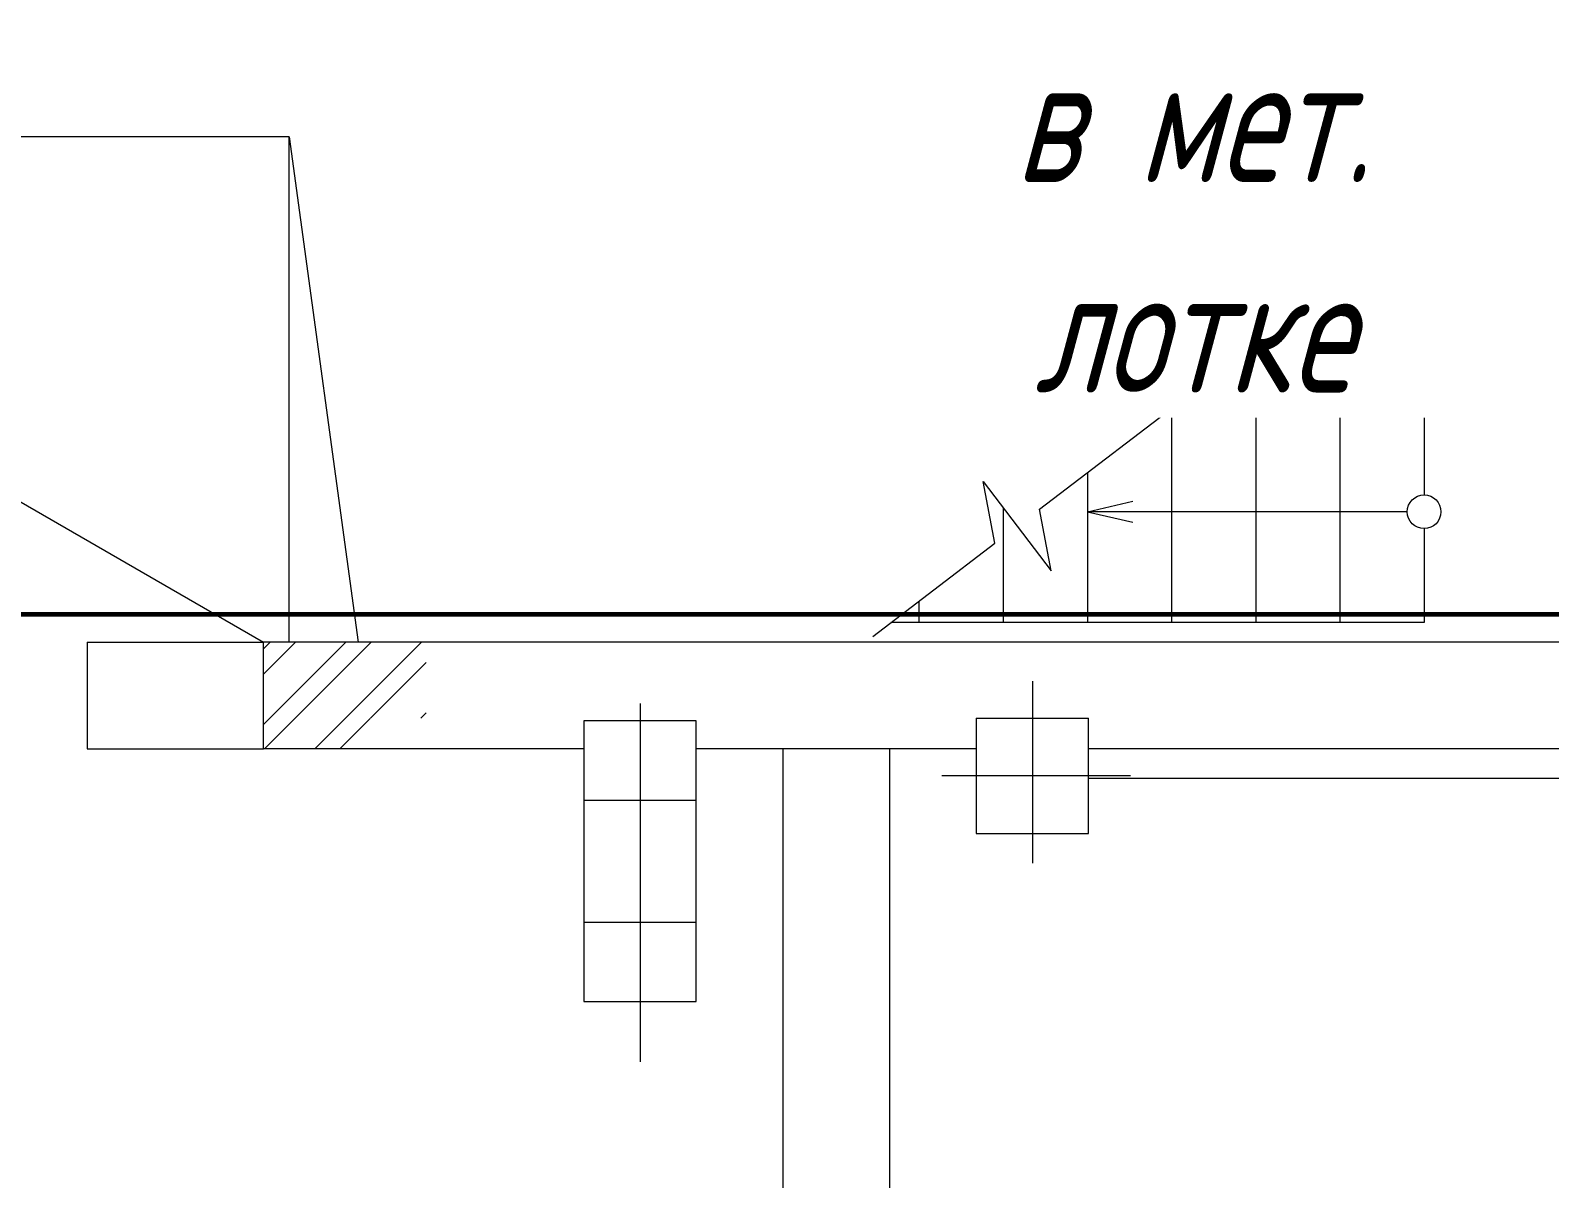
# Model space of a CAD drawing. Header units: millimetres. Extents: x 1337 to 8186, y 1899 to 5236.
# Drawn here: x 5283.6 to 5361.6, y 2789.3 to 2848.2 of the extents above; entities that cross this region are included whole.
import ezdxf

# ---------------------------------------------------------------- set-up
doc = ezdxf.new("R2010")
doc.units = ezdxf.units.MM
for name, color, linetype, lineweight in [('Линия связи (Вновь)', 3, 'Continuous', 60), ('Строительный', 251, 'Continuous', 13), ('Текст', 2, 'Continuous', 25)]:
    doc.layers.add(name, color=color, linetype=linetype, lineweight=lineweight)
doc.styles.add('Simplex', font='simplex.shx', dxfattribs={"width": 0.7, "oblique": 15})

# ---------------------------------------------------------------- blocks, each defined once
blk = doc.blocks.new('A$C178B2837')
at = {"layer": 'Строительный', "ltscale": 100}
for p, q in [((513.663, 420.514), (486.763, 420.514)), ((513.663, 402.514), (513.663, 420.514)), ((513.663, 420.514), (516.123, 402.514)), ((540.395, 407.249), (545.849, 411.409)), ((545.1, 411.109), (545.1, 403.209)), ((554.1, 411.109), (545.456, 411.109)), ((548.1, 411.109), (548.1, 403.209)), ((551.1, 411.109), (551.1, 403.209)), ((554.1, 411.109), (554.1, 407.759)), ((502.155, 408.627), (512.744, 402.514)), ((538.805, 406.036), (538.387, 408.232)), ((538.387, 408.232), (540.813, 405.052)), ((542.1, 408.549), (542.1, 403.209)), ((539.1, 407.298), (539.1, 403.209)), ((540.813, 405.052), (540.395, 407.249)), ((542.1, 407.159), (543.716, 407.533)), ((553.5, 407.159), (542.1, 407.159)), ((542.1, 407.159), (543.716, 406.785)), ((554.1, 406.559), (554.1, 403.209)), ((534.455, 402.718), (538.805, 406.036)), ((536.1, 403.973), (536.1, 403.209)), ((554.1, 403.209), (535.098, 403.209)), ((506.463, 402.514), (506.463, 398.714)), ((506.463, 402.514), (506.463, 398.714)), ((506.463, 402.514), (512.744, 402.514)), ((565.363, 402.514), (512.744, 402.514)), ((512.744, 398.714), (512.744, 402.514)), ((512.744, 402.275), (512.983, 402.514)), ((512.744, 399.581), (515.677, 402.514)), ((512.744, 401.377), (513.881, 402.514)), ((512.775, 398.714), (516.575, 402.514)), ((514.571, 398.714), (518.371, 402.514)), ((516.558, 399.803), (518.544, 401.789)), ((540.143, 401.12), (540.143, 394.633)), ((526.163, 400.329), (526.163, 387.561)), ((515.469, 398.714), (516.544, 399.789)), ((518.354, 399.803), (518.544, 399.993)), ((528.163, 399.714), (524.163, 399.714)), ((524.163, 399.714), (524.163, 389.714)), ((528.163, 389.714), (528.163, 399.714)), ((538.143, 399.803), (538.143, 395.692)), ((538.143, 399.803), (542.143, 399.803)), ((542.143, 395.692), (542.143, 399.803)), ((506.463, 398.714), (512.744, 398.714)), ((524.163, 398.714), (512.744, 398.714)), ((538.143, 398.714), (528.163, 398.714)), ((531.263, 330.964), (531.263, 398.714)), ((535.063, 330.964), (535.063, 398.714)), ((565.363, 398.714), (542.143, 398.714)), ((543.637, 397.747), (536.917, 397.747)), ((543.163, 397.658), (542.143, 397.658)), ((588.143, 397.658), (542.163, 397.658)), ((524.163, 396.888), (528.163, 396.888)), ((538.143, 395.692), (542.143, 395.692)), ((524.163, 392.54), (528.163, 392.54)), ((524.163, 389.714), (528.163, 389.714))]:
    blk.add_line(p, q, dxfattribs=at)
blk.add_circle((554.1, 407.159), 0.6, dxfattribs=at)

msp = doc.modelspace()

# ---------------------------------------------------------------- linework, layer by layer
at = {"layer": 'Линия связи (Вновь)'}
msp.add_line((4715.849, 2818.285), (5407.337, 2818.285), dxfattribs=at)

# ---------------------------------------------------------------- block references
at = {"layer": 'Линия связи (Вновь)', "xscale": 1.44, "yscale": 1.44, "zscale": 1.44}
msp.add_blockref('A$C178B2837', (4557.213, 2237.225), dxfattribs=at)

# ---------------------------------------------------------------- next in the draw order: texts
at = {"layer": 'Текст', "ltscale": 100, "insert": (5343.237, 2829.653), "char_height": 6.48, "attachment_point": 8, "style": 'Simplex', "bg_fill": 3, "box_fill_scale": 1.2, "bg_fill_color": 256, "bg_fill_transparency": 0}
msp.add_mtext_dynamic_manual_height_columns('в мет. лотке', width=27.76379, gutter_width=12.5, heights=[0], dxfattribs=at)

doc.saveas('drawing.dxf')
